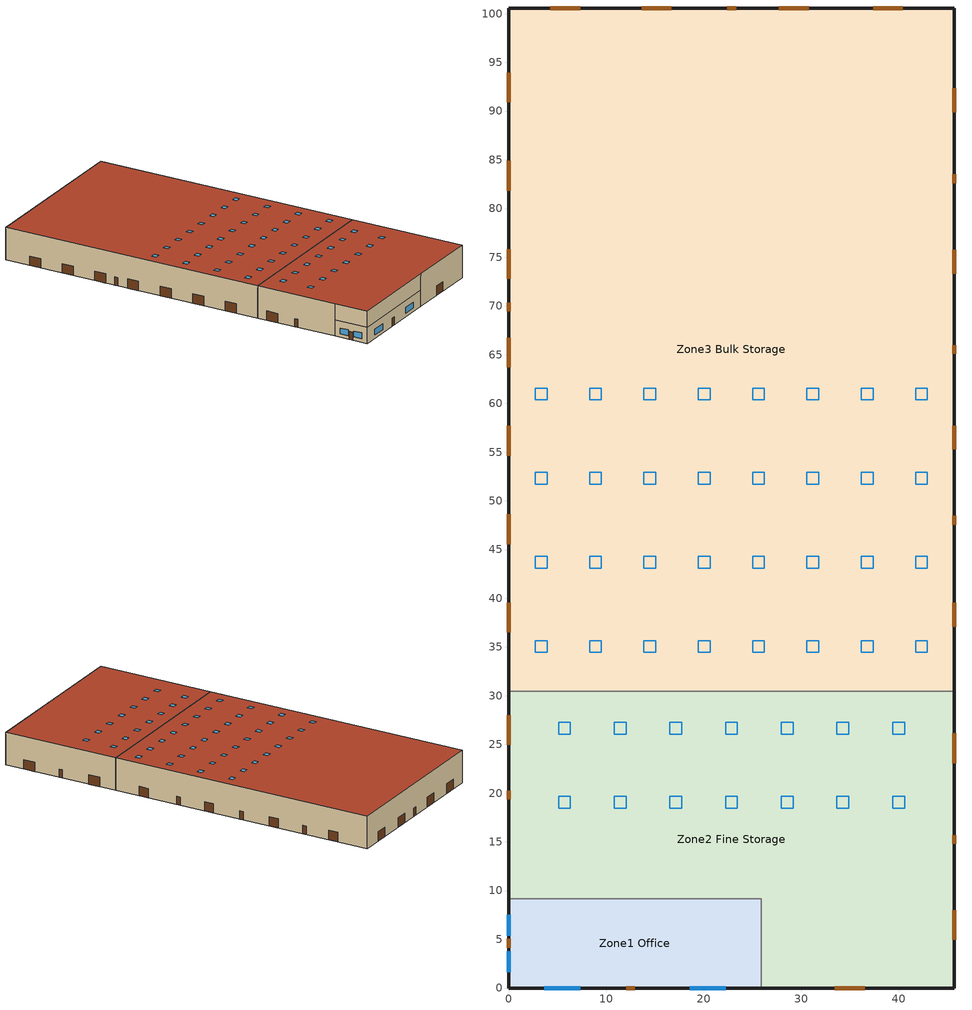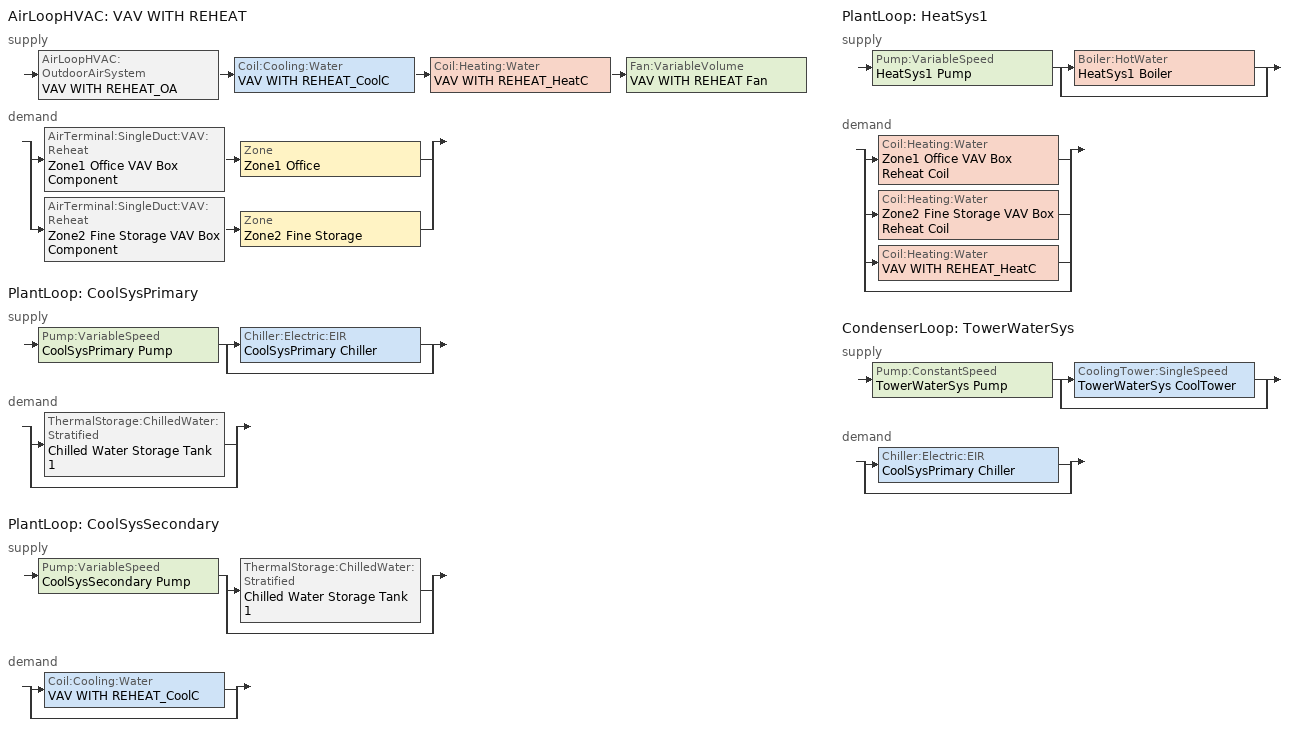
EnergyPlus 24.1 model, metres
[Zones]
Zone3 Bulk Storage
 floor ground (BulkStorageFloor_Ffactor): 45.72,100.58 45.72,30.48 0,30.48 0,100.58 z0
 wall outside (semiheated_ext_wall): 45.72,30.48 45.72,100.58 0,100.58 0,30.48 z0:8.53
 wall to Zone2 Fine Storage (semiheated_ext_wall): 45.72,30.48 0,30.48 z0:8.53
 door (Swinging Door_semi): 45.72,47.55 45.72,48.46 / 45.72,65.07 45.72,65.99 / 45.72,82.6 45.72,83.51 / 23.35,100.58 22.44,100.58 / 0,70.35 0,69.43 z0:2.13
 door (Overhead Door_semi): 0,93.95 0,90.9 / 0,84.88 0,81.83 / 0,75.82 0,72.77 / 0,66.75 0,63.7 / 0,57.68 0,54.63 / 0,48.61 0,45.57 / 0,39.55 0,36.5 / 45.72,37.09 45.72,39.53 / 45.72,55.27 45.72,57.71 / 45.72,73.32 45.72,75.75 / 45.72,89.89 45.72,92.33 / 40.44,100.58 37.39,100.58 / 30.77,100.58 27.72,100.58 / 16.69,100.58 13.64,100.58 / 7.32,100.58 4.27,100.58 z0:2.44
 roof outside (semiheated_roof): 0,100.58 0,30.48 45.72,30.48 45.72,100.58 z8.53
 skylight (SemiHtdSkylight_U_0.75_SHGC_0.55): 41.76,34.44 42.97,34.44 42.97,35.66 41.76,35.66 z8.53; 41.76,43.08 42.97,43.08 42.97,44.3 41.76,44.3 z8.53; 41.76,51.71 42.97,51.71 42.97,52.93 41.76,52.93 z8.53; 41.76,60.35 42.97,60.35 42.97,61.57 41.76,61.57 z8.53; 36.18,34.44 37.4,34.44 37.4,35.66 36.18,35.66 z8.53; 36.18,43.08 37.4,43.08 37.4,44.3 36.18,44.3 z8.53; 36.18,51.71 37.4,51.71 37.4,52.93 36.18,52.93 z8.53; 36.18,60.35 37.4,60.35 37.4,61.57 36.18,61.57 z8.53; 30.6,34.44 31.82,34.44 31.82,35.66 30.6,35.66 z8.53; 30.6,43.08 31.82,43.08 31.82,44.3 30.6,44.3 z8.53; 30.6,60.35 31.82,60.35 31.82,61.57 30.6,61.57 z8.53; 30.6,51.71 31.82,51.71 31.82,52.93 30.6,52.93 z8.53; 25.02,34.44 26.24,34.44 26.24,35.66 25.02,35.66 z8.53; 25.02,43.08 26.24,43.08 26.24,44.3 25.02,44.3 z8.53; 25.02,51.71 26.24,51.71 26.24,52.93 25.02,52.93 z8.53; 25.02,60.35 26.24,60.35 26.24,61.57 25.02,61.57 z8.53; 19.44,34.44 20.66,34.44 20.66,35.66 19.44,35.66 z8.53; 19.44,43.08 20.66,43.08 20.66,44.3 19.44,44.3 z8.53; 19.44,51.71 20.66,51.71 20.66,52.93 19.44,52.93 z8.53; 19.44,60.35 20.66,60.35 20.66,61.57 19.44,61.57 z8.53; 13.87,34.44 15.09,34.44 15.09,35.66 13.87,35.66 z8.53; 13.87,43.08 15.09,43.08 15.09,44.3 13.87,44.3 z8.53; 13.87,51.71 15.09,51.71 15.09,52.93 13.87,52.93 z8.53; 13.87,60.35 15.09,60.35 15.09,61.57 13.87,61.57 z8.53; 8.29,34.44 9.51,34.44 9.51,35.66 8.29,35.66 z8.53; 8.29,43.08 9.51,43.08 9.51,44.3 8.29,44.3 z8.53; 8.29,51.71 9.51,51.71 9.51,52.93 8.29,52.93 z8.53; 8.29,60.35 9.51,60.35 9.51,61.57 8.29,61.57 z8.53; 2.71,34.44 3.93,34.44 3.93,35.66 2.71,35.66 z8.53; 2.71,43.08 3.93,43.08 3.93,44.3 2.71,44.3 z8.53; 2.71,51.71 3.93,51.71 3.93,52.93 2.71,52.93 z8.53; 2.71,60.35 3.93,60.35 3.93,61.57 2.71,61.57 z8.53
Zone2 Fine Storage
 floor ground (FineStorageFloor_Ffactor): 45.72,30.48 45.72,0 25.91,0 25.91,9.14 0,9.14 0,30.48 z0
 wall outside (nonres_ext_wall): 25.91,0 45.72,0 45.72,30.48 / 0,30.48 0,9.14 z0:8.53; 0,9.14 0,0 25.91,0 z4.27:8.53
 door (Swinging Door_con): 0,20.27 0,19.35 / 45.72,14.78 45.72,15.7 z0:2.13
 door (Overhead Door_con): 33.48,0 36.53,0 / 45.72,4.94 45.72,7.99 / 45.72,23.09 45.72,26.14 / 0,28.02 0,24.97 z0:2.44
 roof outside (nonres_roof): 45.72,0 45.72,30.48 0,30.48 0,0 z8.53
 skylight (Skylight_U_0.5_SHGC_0.4): 10.82,18.44 12.04,18.44 12.04,19.66 10.82,19.66 z8.53; 22.25,26.06 23.47,26.06 23.47,27.28 22.25,27.28 z8.53; 27.97,26.06 29.18,26.06 29.18,27.28 27.97,27.28 z8.53; 33.68,26.06 34.9,26.06 34.9,27.28 33.68,27.28 z8.53; 39.4,26.06 40.61,26.06 40.61,27.28 39.4,27.28 z8.53; 16.54,18.44 17.75,18.44 17.75,19.66 16.54,19.66 z8.53; 22.25,18.44 23.47,18.44 23.47,19.66 22.25,19.66 z8.53; 27.97,18.44 29.18,18.44 29.18,19.66 27.97,19.66 z8.53; 33.68,18.44 34.9,18.44 34.9,19.66 33.68,19.66 z8.53; 39.4,18.44 40.61,18.44 40.61,19.66 39.4,19.66 z8.53; 5.11,18.44 6.32,18.44 6.32,19.66 5.11,19.66 z8.53; 5.11,26.06 6.32,26.06 6.32,27.28 5.11,27.28 z8.53; 10.82,26.06 12.04,26.06 12.04,27.28 10.82,27.28 z8.53; 16.54,26.06 17.75,26.06 17.75,27.28 16.54,27.28 z8.53
Zone1 Office
 floor ground (OfficeFloor_Ffactor): 25.91,9.14 25.91,0 0,0 0,9.14 z0
 wall outside (nonres_ext_wall): 0,9.14 0,0 25.91,0 z0:4.27
 wall to Zone2 Fine Storage (Interior Wall): 25.91,0 25.91,9.14 0,9.14 z0:4.27
 window (NonresWindow_U_0.36_SHGC_0.38): 18.59,0 22.25,0 / 3.66,0 7.31,0 / 0,7.52 0,5.39 / 0,3.76 0,1.62 z0.91:2.44
 door (Swinging Door_con): 12.04,0 12.95,0 / 0,5.03 0,4.11 z0:2.13
 ceiling to Zone2 Fine Storage (InsulatedCeiling): 25.91,0 25.91,9.14 0,9.14 0,0 z4.27
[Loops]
AirLoopHVAC 'VAV WITH REHEAT'
 supply: AirLoopHVAC:OutdoorAirSystem 'VAV WITH REHEAT_OA' > Coil:Cooling:Water 'VAV WITH REHEAT_CoolC' > Coil:Heating:Water 'VAV WITH REHEAT_HeatC' > Fan:VariableVolume 'VAV WITH REHEAT Fan'
 demand: split
  | AirTerminal:SingleDuct:VAV:Reheat 'Zone1 Office VAV Box Component' > Zone 'Zone1 Office'
  | AirTerminal:SingleDuct:VAV:Reheat 'Zone2 Fine Storage VAV Box Component' > Zone 'Zone2 Fine Storage'
PlantLoop 'CoolSysPrimary'
 supply: Pump:VariableSpeed 'CoolSysPrimary Pump' > split
  | Chiller:Electric:EIR 'CoolSysPrimary Chiller'
  | bypass
 demand: split
  | ThermalStorage:ChilledWater:Stratified 'Chilled Water Storage Tank 1'
  | bypass
PlantLoop 'CoolSysSecondary'
 supply: Pump:VariableSpeed 'CoolSysSecondary Pump' > split
  | ThermalStorage:ChilledWater:Stratified 'Chilled Water Storage Tank 1'
  | bypass
 demand: split
  | Coil:Cooling:Water 'VAV WITH REHEAT_CoolC'
  | bypass
PlantLoop 'HeatSys1'
 supply: Pump:VariableSpeed 'HeatSys1 Pump' > split
  | Boiler:HotWater 'HeatSys1 Boiler'
  | bypass
 demand: split
  | Coil:Heating:Water 'Zone1 Office VAV Box Reheat Coil'
  | Coil:Heating:Water 'Zone2 Fine Storage VAV Box Reheat Coil'
  | Coil:Heating:Water 'VAV WITH REHEAT_HeatC'
  | bypass
CondenserLoop 'TowerWaterSys'
 supply: Pump:ConstantSpeed 'TowerWaterSys Pump' > split
  | CoolingTower:SingleSpeed 'TowerWaterSys CoolTower'
  | bypass
 demand: split
  | Chiller:Electric:EIR 'CoolSysPrimary Chiller'
  | bypass
[Building]
Warehouse: Loads convergence tolerance value=0.04; Maximum number of warmup days=15; Minimum number of warmup days=6; North axis=90; Solar distribution=FullExterior; Temperature convergence tolerance value=0.4; Terrain=Urban
[Site:GroundTemperature:FCfactorMethod]
January ground temperature=7.1; February ground temperature=3; March ground temperature=-1; April ground temperature=0.8; May ground temperature=-0.2; June ground temperature=4.8; July ground temperature=6.1; August ground temperature=13.7; September ground temperature=22.2; October ground temperature=22.7; November ground temperature=21.7; December ground temperature=18.5
[Site:Location]
Denver-Aurora-Buckley.AFB_CO_USA WMO=724695: Elevation=1726; Latitude=39.72; Longitude=-104.75; Time zone=-7
[Site:WaterMainsTemperature]
Annual average outdoor air temperature=9.95; Calculation method=Correlation; Maximum difference in monthly average outdoor air temperatures=23.7
[SizingPeriod:DesignDay] Barometric pressure=82237; Day of month=21; Daylight saving time indicator=No; Dry bulb temperature range modifier type=DefaultMultipliers; Humidity condition type=WetBulb; Rain indicator=No; Snow indicator=No
Name | Ashrae clear sky optical depth for beam irradiance taub | Ashrae clear sky optical depth for diffuse irradiance taud | Daily dry bulb temperature range | Day type | Maximum dry bulb temperature | Month | Solar model indicator | Wetbulb or dewpoint at maximum dry bulb | Wind direction | Wind speed | Sky clearness
Denver-Aurora-Buckley.AFB_CO_USA Ann Clg .4% Condns DB=>MWB | 0.423 | 2.02 | 14.8 | SummerDesignDay | 33.9 | 7 | ASHRAETau | 15 | 30 | 3.6
Denver-Aurora-Buckley.AFB_CO_USA Ann Htg 99.6% Condns DB |  |  | 0 | WinterDesignDay | -17.9 | 12 | ASHRAEClearSky | -17.9 | 180 | 2.5 | 0
[Construction]
Bulk Storage Products: Bulk Storage Products Material
InsulatedCeiling: Interior Wall Addi Insul, G01 16mm gypsum board
Interior Wall: F07 25mm stucco, G01 16mm gypsum board, Interior Wall Addi Insul, Steel Frame/Cavity, G01 16mm gypsum board
NonresWindow_U_0.36_SHGC_0.38: Nonres Window Glazing Layer
Overhead Door_con: Overhead Door_con Panel
Overhead Door_semi: Overhead Door_semi Panel
SemiHtdSkylight_U_0.75_SHGC_0.55: Semiheated Skylight Glazing Layer
Skylight_U_0.5_SHGC_0.4: Nonres Skylight Glazing Layer
Swinging Door_con: Opaque Door panel_con
Swinging Door_semi: Opaque Door panel_semi
nonres_ext_wall: F08 Metal surface, Nonres_Exterior_Wall_Insulation, G01 16mm gypsum board
nonres_roof: F08 Metal roof surface, Nonres_Roof_Insulation
semiheated_ext_wall: F08 Metal surface, Semiheated_Exterior_Wall_Insulation, G01 16mm gypsum board
semiheated_roof: F08 Metal roof surface, Semiheated_Roof_Insulation
[Construction:FfactorGroundFloor] F factor=1.26363
Name | Area | Perimeterexposed
BulkStorageFloor_Ffactor | 3204.84 | 185.919
FineStorageFloor_Ffactor | 1156.53 | 71.6245
OfficeFloor_Ffactor | 236.88 | 35.0503
[Material]
Name | Conductivity | Density | Roughness | Solar absorptance | Specific heat | Thermal absorptance | Thickness | Visible absorptance
Bulk Storage Products Material | 1.442 | 200.231 | Rough | 0.7 | 836.8 | 0.9 | 2.4384 | 0.7
F07 25mm stucco | 0.72 | 1856 | Smooth | 0.7 | 840 | 0.9 | 0.0254 | 0.7
F08 Metal roof surface | 45.28 | 7824 | Smooth | 0.77 | 500 | 0.9 | 0.0008
F08 Metal surface | 45.28 | 7824 | Smooth |  | 500 |  | 0.0008
G01 16mm gypsum board | 0.16 | 800 | MediumSmooth |  | 1090 |  | 0.0159
Interior Wall Addi Insul | 0.04326 | 22.4258 | MediumRough | 0.7 | 836.8 | 0.9 | 2.54001e-08 | 0.7
Steel Frame/Cavity | 0.0841162 | 641.379 | MediumRough | 0.7 | 502.08 | 0.9 | 0.0889002 | 0.7
[Material:NoMass] Solar absorptance=0.7; Thermal absorptance=0.9; Visible absorptance=0.7
Name | Roughness | Thermal resistance
Nonres_Exterior_Wall_Insulation | MediumSmooth | 3.29314
Nonres_Roof_Insulation | MediumSmooth | 4.62235
Opaque Door panel_con; Opaque Door panel_semi | MediumRough | 0.475676
Overhead Door_con Panel | MediumRough | 0.567742
Overhead Door_semi Panel | MediumRough | 0.488889
Semiheated_Exterior_Wall_Insulation | MediumSmooth | 1.64444
Semiheated_Roof_Insulation | MediumSmooth | 2.0103
[WindowMaterial:SimpleGlazingSystem]
Name | Solar heat gain coefficient | U factor | Visible transmittance
Nonres Skylight Glazing Layer | 0.4 | 2.83913 | 0.4
Nonres Window Glazing Layer | 0.38 | 2.04417 | 0.38
Semiheated Skylight Glazing Layer | 0.55 | 4.258695 | 0.55
[AirLoopHVAC]
VAV WITH REHEAT: Design supply air flow rate=Autosize
[AirTerminal:SingleDuct:VAV:Reheat] Availability schedule=ALWAYS_ON; Constant minimum air flow fraction=0.1; Convergence tolerance=0.001; Damper heating action=ReverseWithLimits; Maximum air flow rate=Autosize; Maximum flow fraction during reheat=Autosize; Maximum flow per zone floor area during reheat=Autosize; Maximum hot water or steam flow rate=Autosize; Minimum hot water or steam flow rate=0; Zone minimum air flow input method=Constant
Name | Reheat coil
Zone1 Office VAV Box Component | Zone1 Office VAV Box Reheat Coil
Zone2 Fine Storage VAV Box Component | Zone2 Fine Storage VAV Box Reheat Coil
[AvailabilityManager:NightCycle]
VAV WITH REHEAT Availability Manager: Applicability schedule=ALWAYS_ON; Control type=CycleOnAny; Cycling run time=1800; Cycling run time control type=FixedRunTime; Fan schedule=FanSched; Thermostat tolerance=1
[Boiler:HotWater]
HeatSys1 Boiler: Boiler flow mode=LeavingSetpointModulated; Design water flow rate=Autosize; Efficiency curve temperature evaluation variable=LeavingBoiler; Fuel type=NaturalGas; Maximum part load ratio=1.2; Minimum part load ratio=0; Nominal capacity=Autosize; Nominal thermal efficiency=0.8; Normalized boiler efficiency curve=BoilerEfficiency; On cycle parasitic electric load=75; Optimum part load ratio=1; Sizing factor=1.1; Water outlet upper temperature limit=95
[Coil:Cooling:Water]
VAV WITH REHEAT_CoolC: Availability schedule=ALWAYS_ON; Design air flow rate=Autosize; Design inlet air humidity ratio=Autosize; Design inlet air temperature=Autosize; Design inlet water temperature=Autosize; Design outlet air humidity ratio=Autosize; Design outlet air temperature=Autosize; Design water flow rate=Autosize; Design water temperature difference=4.5; Heat exchanger configuration=CounterFlow; Type of analysis=DetailedAnalysis
[Coil:Heating:Fuel]
Zone3UnitHeaterHeatingCoil: Availability schedule=Zone3HeatingCoilAvailability; Burner efficiency=0.8; Fuel type=NaturalGas; Nominal capacity=Autosize; Off cycle parasitic fuel load=0; On cycle parasitic electric load=0
[Coil:Heating:Water] Availability schedule=ALWAYS_ON; Maximum water flow rate=Autosize; Performance input method=UFactorTimesAreaAndDesignWaterFlowRate; Rated capacity=Autosize; Rated inlet air temperature=16.6; Rated inlet water temperature=82.2; Rated outlet air temperature=32.2; Rated outlet water temperature=71.1; U factor times area value=Autosize
VAV WITH REHEAT_HeatC; Zone1 Office VAV Box Reheat Coil; Zone2 Fine Storage VAV Box Reheat Coil
[CondenserEquipmentList]
TowerWaterSys Equipment List: TowerWaterSys CoolTower, CoolingTower:SingleSpeed
[CondenserEquipmentOperationSchemes]
TowerWaterSys Loop Operation Scheme List: Control scheme 1=TowerWaterSys Operation Scheme; Control scheme 1 schedule=PlantOnSched
[CondenserLoop]
TowerWaterSys: Condenser equipment operation scheme=TowerWaterSys Loop Operation Scheme List; Condenser loop volume=Autocalculate; Fluid type=Water; Load distribution scheme=SequentialLoad; Maximum loop flow rate=Autosize; Maximum loop temperature=80; Minimum loop flow rate=0; Minimum loop temperature=5
[Controller:MechanicalVentilation]
VAV WITH REHEAT_OAMechanical Ventilation: Availability schedule=ALWAYS_ON; Demand controlled ventilation=Yes; System outdoor air method=ZoneSum; Zone or zonelist name 1=Zone1 Office; Design specification outdoor air object name 1=SZ DSOA Zone1 Office; Design specification zone air distribution object name 1=CM DSZAD Zone1 Office; Zone or zonelist name 2=Zone2 Fine Storage; Design specification outdoor air object name 2=SZ DSOA Zone2 Fine Storage; Design specification zone air distribution object name 2=CM DSZAD Zone2 Fine Storage
[Controller:OutdoorAir]
VAV WITH REHEAT_OA_Controller: Economizer control action type=ModulateFlow; Economizer control type=NoEconomizer; Economizer maximum limit dry bulb temperature=19; Economizer maximum limit enthalpy=32000; Economizer minimum limit dry bulb temperature=0; Lockout type=NoLockout; Maximum outdoor air flow rate=Autosize; Mechanical ventilation controller=VAV WITH REHEAT_OAMechanical Ventilation; Minimum limit type=FixedMinimum; Minimum outdoor air flow rate=0; Minimum outdoor air schedule=MinOA_MotorizedDamper_Sched
[Controller:WaterCoil] Actuator variable=Flow; Control variable=Temperature; Maximum actuated flow=Autosize; Minimum actuated flow=0
Name | Action | Controller convergence tolerance
VAV WITH REHEAT_CoolC_Controller | Reverse
VAV WITH REHEAT_HeatC_Controller | Normal | 0.0001
[CoolingTower:SingleSpeed]
TowerWaterSys CoolTower: Design air flow rate=Autosize; Design fan power=Autosize; Design u factor times area value=Autosize; Design water flow rate=Autosize; Free convection regime air flow rate=Autocalculate; Free convection regime u factor times area value=Autocalculate
[Daylighting:Controls] Daylighting method=SplitFlux; Lighting control type=ContinuousOff; Maximum allowable discomfort glare index=22; Minimum input power fraction for continuous or continuousoff dimming control=0.2; Minimum light output fraction for continuous or continuousoff dimming control=0.2; Number of stepped control steps=3; Probability lighting will be reset when needed in manual stepped control=1
Name | Daylighting reference point name 1 | Fraction of lights controlled by reference point 1 | Illuminance setpoint at reference point 1 | Daylighting reference point name 2 | Fraction of lights controlled by reference point 2 | Illuminance setpoint at reference point 2 | Glare calculation azimuth angle of view direction clockwise from zone y axis | Glare calculation daylighting reference point | Zone or space
Zone1 Office_DaylCtrl | Zone1 Office_DaylRefPt1 | 0.29 | 377 | Zone1 Office_DaylRefPt2 | 0.1 | 377 | 180 | Zone1 Office_DaylRefPt1 | Zone1 Office
Zone2 Fine Storage_DaylCtrl | Zone2 Fine Storage_DaylRefPt1 | 0.25 | 323 | Zone2 Fine Storage_DaylRefPt2 | 0.25 | 323 | 0 | Zone2 Fine Storage_DaylRefPt1 | Zone2 Fine Storage
Zone3 Bulk Storage_DaylCtrl | Zone3 Bulk Storage_DaylRefPt1 | 0.25 | 215 | Zone3 Bulk Storage_DaylRefPt2 | 0.25 | 215 | 0 | Zone3 Bulk Storage_DaylRefPt1 | Zone3 Bulk Storage
[DesignSpecification:OutdoorAir] Outdoor air flow per person=0; Outdoor air flow per zone=0; Outdoor air method=Flow/Area
Name | Outdoor air flow per zone floor area
SZ DSOA Zone1 Office | 0.000431801
SZ DSOA Zone2 Fine Storage; SZ DSOA Zone3 Bulk Storage | 0.000304801
[DesignSpecification:ZoneAirDistribution] Zone air distribution effectiveness in cooling mode=1; Zone air distribution effectiveness in heating mode=1
CM DSZAD Zone1 Office; CM DSZAD Zone2 Fine Storage
[ElectricEquipment] Design level calculation method=EquipmentLevel; End use subcategory=MiscPlug
Name | Design level | Schedule | Zone or zonelist or space or spacelist
Bulk Storage  Plug Load | 8200.12 | Bulk Storage Plug Schedule | Zone3 Bulk Storage
Office Plug Load | 1912.5 | Office_Plug_SCH | Zone1 Office
[EnergyManagementSystem:Actuator] Actuated component control type=Electricity Rate; Actuated component type=Lights
Name | Actuated component unique
Zone1_Office_Light_Actuator | Office Lights
Zone2_Fine_Storage_Light_Actuator | Fine Storage Area Lights
Zone3_Bulk_Storage_Light_Actuator | Bulk Storage Area Lights
[EnergyManagementSystem:InternalVariable] Internal data type=Zone Floor Area
Name | Internal data index key
Zone1_Office_Area | Zone1 Office
Zone2_Fine_Storage_Area | Zone2 Fine Storage
Zone3_Bulk_Storage_Area | Zone3 Bulk Storage
[EnergyManagementSystem:Program]
SET_Zone1_Office_Light_EMS_Program: SET Zone1_Office_LSr_IP=0.093*Zone1_Office_LSr/Zone1_Office_Area; IF (Zone1_Office_Occ_Sensor <= 0) && (Zone1_Office_LSr_IP >= 0.02); SET Zone1_Office_Light_Actuator = 0.02*Zone1_Office_Area/0.09290304; ELSE; SET Zone1_Office_Light_Actuator = NULL; ENDIF
SET_Zone2_Fine_Storage_Light_EMS_Program: SET Zone2_Fine_Storage_LSr_IP=0.093*Zone2_Fine_Storage_LSr/Zone2_Fine_Storage_Area; IF (Zone1_Office_Occ_Sensor <= 0) && (Zone2_Fine_Storage_LSr_IP >= 0.02); SET Zone2_Fine_Storage_Light_Actuator = 0.02*Zone2_Fine_Storage_Area/0.09290304; ELSE; SET Zone2_Fine_Storage_Light_Actuator = NULL; ENDIF
SET_Zone3_Bulk_Storage_Light_EMS_Program: SET Zone3_Bulk_Storage_LSr_IP=0.093*Zone3_Bulk_Storage_LSr/Zone3_Bulk_Storage_Area; IF (Zone1_Office_Occ_Sensor <= 0) && (Zone3_Bulk_Storage_LSr_IP >= 0.02); SET Zone3_Bulk_Storage_Light_Actuator = 0.02*Zone3_Bulk_Storage_Area/0.09290304; ELSE; SET Zone3_Bulk_Storage_Light_Actuator = NULL; ENDIF
[EnergyManagementSystem:ProgramCallingManager]
SET_Zone1_Office_Light_EMS_Program_Prog_Manager: BeginTimestepBeforePredictor; SET_Zone1_Office_Light_EMS_Program
SET_Zone2_Fine_Storage_Light_EMS_Program_Prog_Manager: BeginTimestepBeforePredictor; SET_Zone2_Fine_Storage_Light_EMS_Program
SET_Zone3_Bulk_Storage_Light_EMS_Program_Prog_Manager: BeginTimestepBeforePredictor; SET_Zone3_Bulk_Storage_Light_EMS_Program
[EnergyManagementSystem:Sensor]
Name | Output variable or output meter | Output variable or output meter index key
OAT_F | Site Outdoor Air Drybulb Temperature
Zone1_Office_LSr | Zone Lights Electricity Rate | Zone1 Office
Zone1_Office_Occ_Sensor | People Occupant Count | Office People
Zone2_Fine_Storage_LSr | Zone Lights Electricity Rate | Zone2 Fine Storage
Zone3_Bulk_Storage_LSr | Zone Lights Electricity Rate | Zone3 Bulk Storage
[Exterior:Lights] Control option=AstronomicalClock; End use subcategory=General
Name | Design level | Schedule
Exterior_Lights_a | 113.8 | Exterior_lighting_schedule_a
Exterior_Lights_b | 3955 | Exterior_lighting_schedule_b_2016
Exterior_Lights_c | 1004.9 | Exterior_lighting_schedule_c_2016
[Fan:ConstantVolume]
Zone3UnitHeaterFan: Availability schedule=COMPACT HVAC-ALWAYS 1; End use subcategory=General; Fan total efficiency=0.536; Maximum flow rate=Autosize; Motor efficiency=0.825; Motor in airstream fraction=1; Pressure rise=49.8
[Fan:VariableVolume]
VAV WITH REHEAT Fan: Availability schedule=FanSched; Fan power coefficient 1=0.350712; Fan power coefficient 2=0.308505; Fan power coefficient 3=-0.541374; Fan power coefficient 4=0.871988; Fan power coefficient 5=0; Fan power minimum flow fraction=0.25; Fan power minimum flow rate input method=Fraction; Fan total efficiency=0.6; Maximum flow rate=Autosize; Motor efficiency=0.9; Motor in airstream fraction=1; Pressure rise=900
[InternalMass]
Bulk Storage Products Surface: Zone or zonelist=Zone3 Bulk Storage; Construction=Bulk Storage Products; Surface area=6028.45
[Lights] Design level calculation method=Watts/Area; End use subcategory=LightsWired; Fraction replaceable=1; Fraction visible=0.18; Return air fraction=0; Return air fraction calculated from plenum temperature=No
Name | Fraction radiant | Schedule | Watts per floor area | Zone or zonelist or space or spacelist
Bulk Storage Area Lights | 0.42 | BLDG_LIGHT_STORAGE_SCH | 3.55209 | Zone3 Bulk Storage
Fine Storage Area Lights | 0.42 | BLDG_LIGHT_STORAGE_SCH | 7.4271 | Zone2 Fine Storage
Office Lights | 0.37 | BLDG_LIGHT_OFFICE_SCH | 6.8889 | Zone1 Office
[People]
Office People: Activity level schedule=Office Activity Schedule; Fraction radiant=0.3; Mean radiant temperature calculation type=EnclosureAveraged; Number of people=5; Number of people calculation method=People; Number of people schedule=BLDG_OCC_SCH; Sensible heat fraction=Autocalculate; Zone or zonelist or space or spacelist=Zone1 Office
[PlantEquipmentList]
CoolSysPrimary Equipment List: CoolSysPrimary Chiller, Chiller:Electric:EIR
CoolSysSecondary TES supply: Chilled Water Storage Tank 1, ThermalStorage:ChilledWater:Stratified
HeatSys1 Equipment List: HeatSys1 Boiler, Boiler:HotWater
[PlantEquipmentOperation:CoolingLoad] Load range 1 lower limit=0
Name | Load range 1 upper limit | Range 1 equipment list
CoolSysPrimary Operation Scheme | 1e+14 | CoolSysPrimary Equipment List
CoolSysSecondary Operation Scheme | 1000000000 | CoolSysSecondary TES supply
TowerWaterSys Operation Scheme | 1e+12 | TowerWaterSys Equipment List
[PlantEquipmentOperation:HeatingLoad]
HeatSys1 Operation Scheme: Load range 1 lower limit=0; Load range 1 upper limit=1e+15; Range 1 equipment list=HeatSys1 Equipment List
[PlantEquipmentOperationSchemes] Control scheme 1 schedule=PlantOnSched
Name | Control scheme 1
CoolSysPrimary Loop Operation Scheme List | CoolSysPrimary Operation Scheme
CoolSysSecondary Loop Operation Scheme List | CoolSysSecondary Operation Scheme
HeatSys1 Loop Operation Scheme List | HeatSys1 Operation Scheme
[PlantLoop] Fluid type=Water; Load distribution scheme=Optimal; Maximum loop flow rate=Autosize; Minimum loop flow rate=0; Plant loop volume=Autocalculate
Name | Maximum loop temperature | Minimum loop temperature | Plant equipment operation scheme
CoolSysPrimary | 98 | 1 | CoolSysPrimary Loop Operation Scheme List
CoolSysSecondary | 98 | 1 | CoolSysSecondary Loop Operation Scheme List
HeatSys1 | 100 | 10 | HeatSys1 Loop Operation Scheme List
[Pump:ConstantSpeed]
TowerWaterSys Pump: Design flow rate=Autosize; Design power consumption=Autosize; Design pump head=179352; Fraction of motor inefficiencies to fluid stream=0; Motor efficiency=0.87; Pump control type=Intermittent
[Pump:VariableSpeed] Design maximum flow rate=Autosize; Design minimum flow rate=0; Design power consumption=Autosize; Design pump head=179352; Fraction of motor inefficiencies to fluid stream=0; Motor efficiency=0.9; Pump control type=Intermittent; Coefficient 1 of the part load performance curve=0; Coefficient 2 of the part load performance curve=1; Coefficient 3 of the part load performance curve=0; Coefficient 4 of the part load performance curve=0
CoolSysPrimary Pump; CoolSysSecondary Pump; HeatSys1 Pump
[SetpointManager:FollowOutdoorAirTemperature]
MyCondenserControl: Control variable=Temperature; Maximum setpoint temperature=80; Minimum setpoint temperature=5; Offset temperature difference=0; Reference temperature type=OutdoorAirWetBulb; Setpoint node or nodelist=TowerWaterSys Supply Outlet Node
[SetpointManager:MixedAir] Control variable=Temperature
Name | Setpoint node or nodelist
VAV WITH REHEAT_CoolC SAT Manager | VAV WITH REHEAT_CoolC-VAV WITH REHEAT_HeatCNode
VAV WITH REHEAT_HeatC SAT Manager | VAV WITH REHEAT_HeatC-VAV WITH REHEAT FanNode
VAV WITH REHEAT_OAMixed Air Temp Manager | VAV WITH REHEAT_OA-VAV WITH REHEAT_CoolCNode
[SetpointManager:OutdoorAirReset]
VAV WITH REHEAT_CoolC SAT setpoint: Control variable=Temperature; Outdoor high temperature=21; Outdoor low temperature=15.5; Setpoint at outdoor high temperature=13.8; Setpoint at outdoor low temperature=16.5; Setpoint node or nodelist=VAV WITH REHEAT Supply Equipment Outlet Node
[SetpointManager:Scheduled] Control variable=Temperature
Name | Schedule | Setpoint node or nodelist
CoolSysPrimary Loop Setpoint Manager | CW-Primary-Loop-Temp-Schedule | CoolSysPrimary Supply Outlet Node
CoolSysSecondary Loop Setpoint Manager | CW-Secondary-Loop-Temp-Schedule | CoolSysSecondary Supply Outlet Node
HeatSys1 Boiler Setpoint Manager | HW-Loop-Temp-Schedule | HeatSys1 Supply Equipment Outlet Node
HeatSys1 Loop Setpoint Manager | HW-Loop-Temp-Schedule | HeatSys1 Supply Outlet Node
[Sizing:Plant]
Name | Design loop exit temperature | Loop design temperature difference | Loop type
CoolSysPrimary | 4.4 | 5 | Cooling
CoolSysSecondary | 6.7 | 4.5 | Cooling
HeatSys1 | 82 | 11 | Heating
TowerWaterSys | 29.4 | 5.6 | Condenser
[Sizing:System]
VAV WITH REHEAT: 100 outdoor air in cooling=No; 100 outdoor air in heating=No; Central cooling capacity control method=VAV; Central cooling design supply air humidity ratio=0.0085; Central cooling design supply air temperature=13.8; Central heating design supply air humidity ratio=0.008; Central heating design supply air temperature=16.7; Central heating maximum system air flow ratio=0.3; Cooling design capacity=Autosize; Cooling design capacity method=CoolingDesignCapacity; Cooling supply air flow rate=0; Cooling supply air flow rate method=DesignDay; Design outdoor air flow rate=Autosize; Heating design capacity=Autosize; Heating design capacity method=HeatingDesignCapacity; Heating supply air flow rate=0; Heating supply air flow rate method=DesignDay; Precool design humidity ratio=0.008; Precool design temperature=12.8; Preheat design humidity ratio=0.008; Preheat design temperature=-10; Type of load to size on=Sensible; Type of zone sum to use=NonCoincident; Zone maximum outdoor air fraction=1
[Sizing:Zone] Account for dedicated outdoor air system=No; Cooling design air flow method=DesignDay; Dedicated outdoor air high setpoint temperature for design=Autosize; Dedicated outdoor air low setpoint temperature for design=Autosize; Dedicated outdoor air system control strategy=NeutralSupplyAir; Heating design air flow method=DesignDay; Zone cooling design supply air temperature input method=SupplyAirTemperature; Zone heating design supply air temperature input method=SupplyAirTemperature
Name | Cooling minimum air flow per zone floor area | Design specification outdoor air object | Heating maximum air flow | Heating maximum air flow per zone floor area | Zone cooling design supply air humidity ratio | Zone cooling design supply air temperature | Zone heating design supply air humidity ratio | Zone heating design supply air temperature | Cooling design air flow rate | Cooling minimum air flow | Cooling minimum air flow fraction | Heating design air flow rate | Zone cooling sizing factor | Zone heating sizing factor
Zone3 Bulk Storage | 0 | SZ DSOA Zone3 Bulk Storage | 0 | 0 | 0.009 | 12.78 | 0.016 | 43.3333
Zone1 Office |  | SZ DSOA Zone1 Office |  |  | 0.0085 | 15 | 0.008 | 40 | 0 | 0 | 0 | 0 | 0 | 0
Zone2 Fine Storage |  | SZ DSOA Zone2 Fine Storage |  |  | 0.0085 | 15 | 0.008 | 40 | 0 | 0 | 0 | 0 | 0 | 0
[ThermostatSetpoint:DualSetpoint]
Name | Cooling setpoint temperature schedule | Heating setpoint temperature schedule
Fine Storage Thermostat Dual SP Control | Fine Storage Cooling Setpoint Schedule | Fine Storage Heating Setpoint Schedule
Office Thermostat Dual SP Control | Office Cooling Schedule | Office Heating Schedule
[ThermostatSetpoint:SingleHeating]
Heating Setpoint with SB: Setpoint temperature schedule=Bulk Storage Heating Setpoint Schedule
[WaterHeater:Mixed]
Electric Tank: Ambient temperature indicator=Zone; Ambient temperature zone=Zone1 Office; Deadband temperature difference=2; Heater control type=Cycle; Heater fuel type=Electricity; Heater maximum capacity=6154.75; Heater minimum capacity=0; Heater thermal efficiency=1; Maximum temperature limit=82.2222; Off cycle loss coefficient to ambient temperature=0.798543; Off cycle parasitic fuel consumption rate=481; Off cycle parasitic fuel type=Electricity; Off cycle parasitic heat fraction to tank=0; On cycle loss coefficient to ambient temperature=0.798543; On cycle parasitic fuel consumption rate=481; Peak use flow rate=8.07469e-06; Setpoint temperature schedule=Hot Water Setpoint Temp Schedule; Tank volume=0.0757083; Use flow rate fraction schedule=Office DHW Schedule
[Zone] Ceiling height=Autocalculate; Floor area=Autocalculate; Multiplier=1; Part of total floor area=Yes; Type=1; Volume=Autocalculate
Zone1 Office; Zone2 Fine Storage; Zone3 Bulk Storage
[ZoneControl:Thermostat]
Name | Zone or zonelist | Control 1 | Control type schedule
Zone1 Office Thermostat | Zone1 Office | Office Thermostat Dual SP Control | COMPACT HVAC-ALWAYS 4
Zone2 Fine Storage Thermostat | Zone2 Fine Storage | Fine Storage Thermostat Dual SP Control | COMPACT HVAC-ALWAYS 4
Zone 3 Thermostat | Zone3 Bulk Storage | Heating Setpoint with SB | ZoneControlSchedule
[Zone equipment]
Zone1 Office: Zone1 Office VAV Box Component
Zone2 Fine Storage: Zone2 Fine Storage VAV Box Component
Zone3 Bulk Storage: Zone3UnitHeater, Zone3HiRadiant
[ZoneHVAC:HighTemperatureRadiant]
Zone3HiRadiant: Zone=Zone3 Bulk Storage; Availability schedule=Always Off Schedule; Combustion efficiency=0.7925; Fraction of input converted to latent energy=0; Fraction of input converted to radiant energy=0.8; Fraction of input that is lost=0; Fraction of radiant energy incident on people=0.05; Fuel type=NaturalGas; Heating design capacity=Autosize; Heating design capacity method=HeatingDesignCapacity; Heating setpoint temperature schedule=Bulk Storage Heating Setpoint Schedule; Heating throttling range=2; Fraction of radiant energy to surface 1=0.05; Surface name 1=Bulk Storage Right Wall; Fraction of radiant energy to surface 2=0.05; Surface name 2=Bulk Storage Rear Wall; Fraction of radiant energy to surface 3=0.05; Surface name 3=Bulk Storage Left Wall; Fraction of radiant energy to surface 4=0.8; Surface name 4=Bulk Storage Floor; Temperature control type=OperativeTemperature
[ZoneHVAC:UnitHeater]
Zone3UnitHeater: Availability schedule=UnitHeaterAvailability; Heating coil=Zone3UnitHeaterHeatingCoil; Heating convergence tolerance=0.001; Maximum supply air flow rate=Autosize; Supply air fan=Zone3UnitHeaterFan; Supply air fan operation during no heating=No
[ZoneInfiltration:DesignFlowRate] Temperature term coefficient=0; Velocity squared term coefficient=0
Name | Constant term coefficient | Design flow rate | Design flow rate calculation method | Schedule | Velocity term coefficient | Zone or zonelist or space or spacelist | Flow rate per exterior surface area
Bulk Storage Infiltration | 0 | 2.33023 | Flow/Zone | Bulk Storage Infil_Base Schedule | 0.224 | Zone3 Bulk Storage
Fine Storage Infiltration | 0 |  | Flow/ExteriorArea | Fine Sorage Infil Schedule | 0.224 | Zone2 Fine Storage | 0.000225765
Office Door Infiltration | 1 | 0.176508 | Flow/Zone | INFIL_Door_Opening_SCH | 0 | Zone1 Office
Office Infiltration | 0 |  | Flow/ExteriorArea | Office Infil Schedule | 0.224 | Zone1 Office | 0.000220198
[ZoneVentilation:DesignFlowRate] Delta temperature=-100; Design flow rate calculation method=Flow/Zone; Maximum outdoor temperature=100; Maximum wind speed=40; Minimum outdoor temperature=-100; Schedule=Always On Schedule; Temperature term coefficient=0; Velocity squared term coefficient=0; Zone or zonelist or space or spacelist=Zone3 Bulk Storage
Name | Constant term coefficient | Design flow rate | Fan pressure rise | Fan total efficiency | Maximum indoor temperature | Minimum indoor temperature | Velocity term coefficient | Ventilation type
Bulk Storage Ventilation-1 | 1 | 37.76 | 31.1361 | 0.51 | 100 | 29.4444 | 0 | Exhaust
Bulk Storage Ventilation-2 | 0 | 0.943841 |  | 1 | 29.4444 | -73.3333 | 0.224 | Natural
[Chiller:Electric:EIR]
CoolSysPrimary Chiller: Chiller flow mode=ConstantFlow; Condenser type=WaterCooled; Cooling capacity function of temperature curve=Main Chiller RecipCapFT; Design heat recovery water flow rate=0; Electric input to cooling output ratio function of part load ratio curve=Main Chiller RecipEIRFPLR; Electric input to cooling output ratio function of temperature curve=Main Chiller RecipEIRFT; Fraction of compressor electric consumption rejected by condenser=1; Leaving chilled water lower temperature limit=3; Maximum part load ratio=1; Minimum part load ratio=0; Minimum unloading ratio=0.25; Optimum part load ratio=1; Reference capacity=57000; Reference chilled water flow rate=Autosize; Reference condenser fluid flow rate=Autosize; Reference cop=3.2; Reference entering condenser fluid temperature=29.4; Reference leaving chilled water temperature=4.4
[ThermalStorage:ChilledWater:Stratified]
Chilled Water Storage Tank 1: Additional destratification conductivity=0; Ambient temperature indicator=Schedule; Deadband temperature difference=1; Inlet mode=Seeking; Minimum temperature limit=1; Nominal cooling capacity=56879; Number of nodes=6; Setpoint temperature schedule=CW-Tank-Temp-Schedule; Source side availability schedule=TES Charge Schedule; Source side design flow rate=Autosize; Source side heat transfer effectiveness=1; Source side inlet height=0.15; Source side outlet height=7.85; Tank height=8; Tank recovery time=4; Tank shape=VerticalCylinder; Tank volume=40; Temperature sensor height=6.5; Uniform skin loss coefficient per unit area to ambient temperature=0.06811; Use side availability schedule=ALWAYS_ON; Use side design flow rate=Autosize; Use side heat transfer effectiveness=1; Use side inlet height=7.85; Use side outlet height=0.15; Ambient temperature schedule=TES Ambient Temp Schedule
[Curve:Biquadratic] Input unit type for x=Temperature; Input unit type for y=Temperature; Maximum value of x=10; Maximum value of y=35; Minimum value of x=5; Minimum value of y=24; Output unit type=Dimensionless
Name | Coefficient1 constant | Coefficient2 x | Coefficient3 x 2 | Coefficient4 y | Coefficient5 y 2 | Coefficient6 x y
Main Chiller RecipCapFT | 0.507883 | 0.145228 | -0.00625644 | -0.0011178 | -0.0001296 | -0.00028188
Main Chiller RecipEIRFT | 1.03076 | -0.103536 | 0.00710208 | 0.0093186 | 0.00031752 | -0.00104328
[Curve:Quadratic] Maximum value of x=1; Minimum value of x=0
Name | Coefficient1 constant | Coefficient2 x | Coefficient3 x 2
BoilerEfficiency | 1 | 0 | 0
Main Chiller RecipEIRFPLR | 0.088065 | 1.137742 | -0.225806
[Schedule:Compact]
ALWAYS_ON; COMPACT HVAC-ALWAYS 1; PlantOnSched; ZoneControlSchedule: Through: 12/31, For: AllDays, Until: 24:00, 1
Always Off Schedule: THROUGH: 12/31, FOR: AllDays, UNTIL: 24:00, 0
Always On Schedule: THROUGH: 12/31, FOR: AllDays, UNTIL: 24:00, 1
BLDG_LIGHT_OFFICE_SCH: Through: 12/31, For: Weekdays Saturday, Until: 01:00, 0.18, Until: 02:00, 0.18, Until: 03:00, 0.18, Until: 04:00, 0.18, Until: 05:00, 0.18, Until: 06:00, 0.18, Until: 07:00, 0.18, Until: 08:00, 0.18, Until: 09:00, 0.18, Until: 10:00, 0.1879, Until: 11:00, 0.3431, Until: 12:00, 0.629, Until: 13:00, 0.629, Until: 14:00, 0.629, Until: 15:00, 0.629, Until: 16:00, 0.5555, Until: 17:00, 0.629, Until: 18:00, 0.629, Until: 19:00, 0.629, Until: 20:00, 0.629, Until: 21:00, 0.4983, Until: 22:00, 0.18, Until: 23:00, 0.18, Until: 24:00, 0.18, For: SummerDesignDay, Until: 24:00, 1, For: WinterDesignDay, Until: 24:00, 0, For: Sunday Holidays AllOtherDays, Until: 24:00, 0.18
BLDG_LIGHT_STORAGE_SCH: Through: 12/31, For: Weekdays Saturday, Until: 01:00, 0.1, Until: 02:00, 0.1, Until: 03:00, 0.1, Until: 04:00, 0.1, Until: 05:00, 0.1, Until: 06:00, 0.1, Until: 07:00, 0.1, Until: 08:00, 0.1, Until: 09:00, 0.1, Until: 10:00, 0.1, Until: 11:00, 0.6, Until: 12:00, 0.75, Until: 13:00, 0.85, Until: 14:00, 0.85, Until: 15:00, 0.85, Until: 16:00, 0.85, Until: 17:00, 0.85, Until: 18:00, 0.85, Until: 19:00, 0.85, Until: 20:00, 0.75, Until: 21:00, 0.6, Until: 22:00, 0.1, Until: 23:00, 0.1, Until: 24:00, 0.1, For: SummerDesignDay, Until: 24:00, 1, For: WinterDesignDay, Until: 24:00, 0, For: Sunday Holidays AllOtherDays, Until: 24:00, 0.1
BLDG_OCC_SCH: Through: 12/31, For: Weekdays WinterDesignDay, Until: 01:00, 0, Until: 02:00, 0, Until: 03:00, 0, Until: 04:00, 0, Until: 05:00, 0, Until: 06:00, 0, Until: 07:00, 0, Until: 08:00, 0, Until: 09:00, 0, Until: 10:00, 0.11, Until: 11:00, 0.21, Until: 12:00, 1, Until: 13:00, 1, Until: 14:00, 1, Until: 15:00, 1, Until: 16:00, 0.53, Until: 17:00, 1, Until: 18:00, 1, Until: 19:00, 1, Until: 20:00, 1, Until: 21:00, 0.32, Until: 22:00, 0, Until: 23:00, 0, Until: 24:00, 0, For: SummerDesignDay, Until: 06:00, 1e-09, Until: 07:00, 0.11, Until: 08:00, 0.21, Until: 12:00, 1, Until: 13:00, 0.53, Until: 17:00, 1, Until: 18:00, 0.32, Until: 24:00, 1e-09, For: Saturday, Until: 24:00, 0, For: Sunday Holidays AllOtherDays, Until: 24:00, 0
Bulk Storage Heating Setpoint Schedule: Through: 12/31, For: AllDays, Until: 24:00, 10
COMPACT HVAC-ALWAYS 4: Through: 12/31, For: AllDays, Until: 24:00, 4
CW-Primary-Loop-Temp-Schedule: Through: 12/31, For: AllDays, Until: 24:00, 4.4
CW-Secondary-Loop-Temp-Schedule: Through: 12/31, For: AllDays, Until: 24:00, 6.7
CW-Tank-Temp-Schedule: Through: 12/31, For: AllDays, Until: 24:00, 5
Exterior_lighting_schedule_a: Through:12/31, For:AllDays, Until: 06:00, 0, Until: 24:00, 1
Exterior_lighting_schedule_b_2016: Through:12/31, For:AllDays, Until: 06:00, 0.5, Until: 24:00, 1
Exterior_lighting_schedule_c_2016: Through:12/31, For:AllDays, Until: 06:00, 0.5, Until: 20:00, 1, Until: 24:00, 0.5
FanSched: Through: 12/31, For: WeekDays Saturday CustomDay1 CustomDay2, Until: 7:00, 0, Until: 18:00, 1, Until: 24:00, 0, For: Sunday Holiday, Until: 24:00, 0, For: SummerDesignDay, Until: 24:00, 1, For: WinterDesignDay, Until: 24:00, 1
Fine Storage Cooling Setpoint Schedule: Through: 12/31, For: Weekdays SummerDesignDay WinterDesignDay, Until: 24:00, 26.7, For: Saturday Sunday Holidays AllOtherDays, Until: 24:00, 33
Fine Storage Heating Setpoint Schedule: Through: 12/31, For: AllDays, Until: 24:00, 15.56
HW-Loop-Temp-Schedule: Through: 12/31, For: AllDays, Until: 24:00, 60
Hot Water Setpoint Temp Schedule: THROUGH: 12/31, FOR: AllDays, UNTIL: 24:00, 60
INFIL_Door_Opening_SCH: Through: 12/31, For: Weekdays, Until: 01:00, 0, Until: 02:00, 0, Until: 03:00, 0, Until: 04:00, 0, Until: 05:00, 0, Until: 06:00, 0, Until: 07:00, 0, Until: 08:00, 0, Until: 09:00, 0, Until: 10:00, 0.131, Until: 11:00, 1, Until: 12:00, 0.131, Until: 13:00, 0.131, Until: 14:00, 0.131, Until: 15:00, 0.131, Until: 16:00, 1, Until: 17:00, 0.131, Until: 18:00, 0.131, Until: 19:00, 0.131, Until: 20:00, 0.131, Until: 21:00, 1, Until: 22:00, 0.131, Until: 23:00, 0, Until: 24:00, 0, For: Saturday Sunday Holidays AllOtherDays, Until: 24:00, 0
MinOA_MotorizedDamper_Sched: Through: 12/31, For: WeekDays Saturday CustomDay1 CustomDay2, Until: 8:00, 0, Until: 18:00, 1, Until: 24:00, 0, For: Sunday Holiday, Until: 24:00, 0, For: SummerDesignDay, Until: 24:00, 1, For: WinterDesignDay, Until: 24:00, 1
Office Activity Schedule: Through: 12/31, For: AllDays, Until: 24:00, 131.85
Office_Plug_SCH: Through: 12/31, For: SummerDesignDay, Until: 24:00, 1, For: WinterDesignDay, Until: 24:00, 0, For: Weekdays Saturday, Until: 01:00, 0.2457, Until: 02:00, 0.2457, Until: 03:00, 0.2457, Until: 04:00, 0.2457, Until: 05:00, 0.2457, Until: 06:00, 0.2457, Until: 07:00, 0.2457, Until: 08:00, 0.2457, Until: 09:00, 0.2457, Until: 10:00, 0.2879, Until: 11:00, 0.4798, Until: 12:00, 0.9595, Until: 13:00, 0.9595, Until: 14:00, 0.9595, Until: 15:00, 0.9595, Until: 16:00, 0.9019, Until: 17:00, 0.9595, Until: 18:00, 0.9595, Until: 19:00, 0.9595, Until: 20:00, 0.9595, Until: 21:00, 0.4798, Until: 22:00, 0.2457, Until: 23:00, 0.2457, Until: 24:00, 0.2457, For: AllOtherDays, Until: 24:00, 0.245687
TES Charge Schedule: Through: 12/31, For: Weekdays SummerDesignDay, Until: 10:00, 1, Until: 13:00, 1, Until: 24:00, 1, For: Saturday WinterDesignDay, Until: 12:00, 1, Until: 18:00, 1, Until: 24:00, 1, For: Sunday Holidays AllOtherDays, Until: 24:00, 1
[Schedule:Constant]
TES Ambient Temp Schedule: Hourly value=24
[Schedule:Day:Hourly]
Bulk Storage INFIL_Base WD: 0.765, 0.765, 0.765, 0.765, 0.765, 0.765, 0.765, 0.765, 1, 1, 1, 1, 0.765, 1, 1, 1, 1, 0.765, 0.765, 0.765, 0.765, 0.765, 0.765, 0.765
Bulk Storage INFIL_Base WEH: 0.765, 0.765, 0.765, 0.765, 0.765, 0.765, 0.765, 0.765, 0.765, 0.765, 0.765, 0.765, 0.765, 0.765, 0.765, 0.765, 0.765, 0.765, 0.765, 0.765, 0.765, 0.765, 0.765, 0.765
Bulk Storage PLUG WD: 0.25, 0.25, 0.25, 0.25, 0.25, 0.25, 0.25, 0.25, 1, 1, 1, 1, 0.25, 1, 1, 1, 1, 0.25, 0.25, 0.25, 0.25, 0.25, 0.25, 0.25
Bulk Storage PLUG WEH: 0, 0, 0, 0, 0, 0, 0, 0, 0, 0, 0, 0, 0, 0, 0, 0, 0, 0, 0, 0, 0, 0, 0, 0
Fine Storage INFIL WD; Office Infiltration WD: 1, 1, 1, 1, 1, 1, 1, 1.25, 1.25, 0.5, 0.5, 0.5, 0.5, 0.5, 0.5, 0.5, 1.25, 1.25, 1, 1, 1, 1, 1, 1
Fine Storage INFIL WEH; Office Infiltration WEH; SYS Day   1: 1, 1, 1, 1, 1, 1, 1, 1, 1, 1, 1, 1, 1, 1, 1, 1, 1, 1, 1, 1, 1, 1, 1, 1
Office Cooling WD_NO_OPTIMUM: 29.4, 29.4, 29.4, 29.4, 29.4, 29.4, 23.9, 23.9, 23.9, 23.9, 23.9, 23.9, 23.9, 23.9, 23.9, 23.9, 23.9, 23.9, 29.4, 29.4, 29.4, 29.4, 29.4, 29.4
Office Cooling WD_YES_OPTIMUM: 29.4, 29.4, 29.4, 29.4, 29.4, 29.4, 27.8, 25.6, 23.9, 23.9, 23.9, 23.9, 23.9, 23.9, 23.9, 23.9, 23.9, 23.9, 29.4, 29.4, 29.4, 29.4, 29.4, 29.4
Office Cooling WEH: 29.4, 29.4, 29.4, 29.4, 29.4, 29.4, 29.4, 29.4, 29.4, 29.4, 29.4, 29.4, 29.4, 29.4, 29.4, 29.4, 29.4, 29.4, 29.4, 29.4, 29.4, 29.4, 29.4, 29.4
Office DHW WD: 0, 0, 0, 0, 0, 0, 0.05, 0.101, 0.399, 0.501, 0.501, 0.696, 0.9, 0.798, 0.696, 0.798, 0.297, 0.05, 0, 0, 0, 0, 0, 0
Office DHW WEH: 0.015, 0.015, 0.015, 0.015, 0.015, 0.015, 0.015, 0.015, 0.015, 0.015, 0.015, 0.015, 0.015, 0.015, 0.015, 0.015, 0.015, 0.015, 0.015, 0.015, 0.015, 0.015, 0.015, 0.015
Office Heating WD_NO_OPTIMUM: 15.6, 15.6, 15.6, 15.6, 15.6, 15.6, 21.1, 21.1, 21.1, 21.1, 21.1, 21.1, 21.1, 21.1, 21.1, 21.1, 21.1, 21.1, 15.6, 15.6, 15.6, 15.6, 15.6, 15.6
Office Heating WD_YES_OPTIMUM: 15.6, 15.6, 15.6, 15.6, 15.6, 15.6, 17.8, 20, 21.1, 21.1, 21.1, 21.1, 21.1, 21.1, 21.1, 21.1, 21.1, 21.1, 15.6, 15.6, 15.6, 15.6, 15.6, 15.6
Office Heating WEH: 15.6, 15.6, 15.6, 15.6, 15.6, 15.6, 15.6, 15.6, 15.6, 15.6, 15.6, 15.6, 15.6, 15.6, 15.6, 15.6, 15.6, 15.6, 15.6, 15.6, 15.6, 15.6, 15.6, 15.6
[Schedule:Week:Daily]
Bulk Storage Infil_Base Wk Schedule: Bulk Storage INFIL_Base WEH, Bulk Storage INFIL_Base WD, Bulk Storage INFIL_Base WD, Bulk Storage INFIL_Base WD, Bulk Storage INFIL_Base WD, Bulk Storage INFIL_Base WD, Bulk Storage INFIL_Base WD, Bulk Storage INFIL_Base WEH, Bulk Storage INFIL_Base WD, Bulk Storage INFIL_Base WD, Bulk Storage INFIL_Base WD, Bulk Storage INFIL_Base WD
Bulk Storage Plug Wk Schedule: Bulk Storage PLUG WEH, Bulk Storage PLUG WD, Bulk Storage PLUG WD, Bulk Storage PLUG WD, Bulk Storage PLUG WD, Bulk Storage PLUG WD, Bulk Storage PLUG WD, Bulk Storage PLUG WEH, Bulk Storage PLUG WD, Bulk Storage PLUG WD, Bulk Storage PLUG WD, Bulk Storage PLUG WD
Fine Storage Infil Wk Schedule: Fine Storage INFIL WEH, Fine Storage INFIL WD, Fine Storage INFIL WD, Fine Storage INFIL WD, Fine Storage INFIL WD, Fine Storage INFIL WD, Fine Storage INFIL WD, Fine Storage INFIL WEH, Fine Storage INFIL WD, Fine Storage INFIL WD, Fine Storage INFIL WD, Fine Storage INFIL WD
Office Cooling Wk Schedule: Office Cooling WEH, Office Cooling WD_NO_OPTIMUM, Office Cooling WD_NO_OPTIMUM, Office Cooling WD_NO_OPTIMUM, Office Cooling WD_NO_OPTIMUM, Office Cooling WD_NO_OPTIMUM, Office Cooling WEH, Office Cooling WEH, Office Cooling WD_YES_OPTIMUM, Office Cooling WD_YES_OPTIMUM, Office Cooling WD_NO_OPTIMUM, Office Cooling WD_NO_OPTIMUM
Office DHW Wk Schedule: Office DHW WEH, Office DHW WD, Office DHW WD, Office DHW WD, Office DHW WD, Office DHW WD, Office DHW WD, Office DHW WEH, Office DHW WD, Office DHW WD, Office DHW WD, Office DHW WD
Office Heating Wk Schedule: Office Heating WEH, Office Heating WD_NO_OPTIMUM, Office Heating WD_NO_OPTIMUM, Office Heating WD_NO_OPTIMUM, Office Heating WD_NO_OPTIMUM, Office Heating WD_NO_OPTIMUM, Office Heating WEH, Office Heating WEH, Office Heating WD_YES_OPTIMUM, Office Heating WD_YES_OPTIMUM, Office Heating WD_NO_OPTIMUM, Office Heating WD_NO_OPTIMUM
Office Infil Wk Schedule: Office Infiltration WEH, Office Infiltration WD, Office Infiltration WD, Office Infiltration WD, Office Infiltration WD, Office Infiltration WD, Office Infiltration WD, Office Infiltration WEH, Office Infiltration WD, Office Infiltration WD, Office Infiltration WD, Office Infiltration WD
SYS-ON: SYS Day   1, SYS Day   1, SYS Day   1, SYS Day   1, SYS Day   1, SYS Day   1, SYS Day   1, SYS Day   1, SYS Day   1, SYS Day   1, SYS Day   1, SYS Day   1
[Schedule:Year]
Bulk Storage Infil_Base Schedule: Bulk Storage Infil_Base Wk Schedule, 1, 1, 12, 31
Bulk Storage Plug Schedule: Bulk Storage Plug Wk Schedule, 1, 1, 12, 31
Fine Sorage Infil Schedule: Fine Storage Infil Wk Schedule, 1, 1, 12, 31
Office Cooling Schedule: Office Cooling Wk Schedule, 1, 1, 12, 31
Office DHW Schedule: Office DHW Wk Schedule, 1, 1, 12, 31
Office Heating Schedule: Office Heating Wk Schedule, 1, 1, 12, 31
Office Infil Schedule: Office Infil Wk Schedule, 1, 1, 12, 31
UnitHeaterAvailability; Zone3HeatingCoilAvailability: SYS-ON, 1, 1, 12, 31
